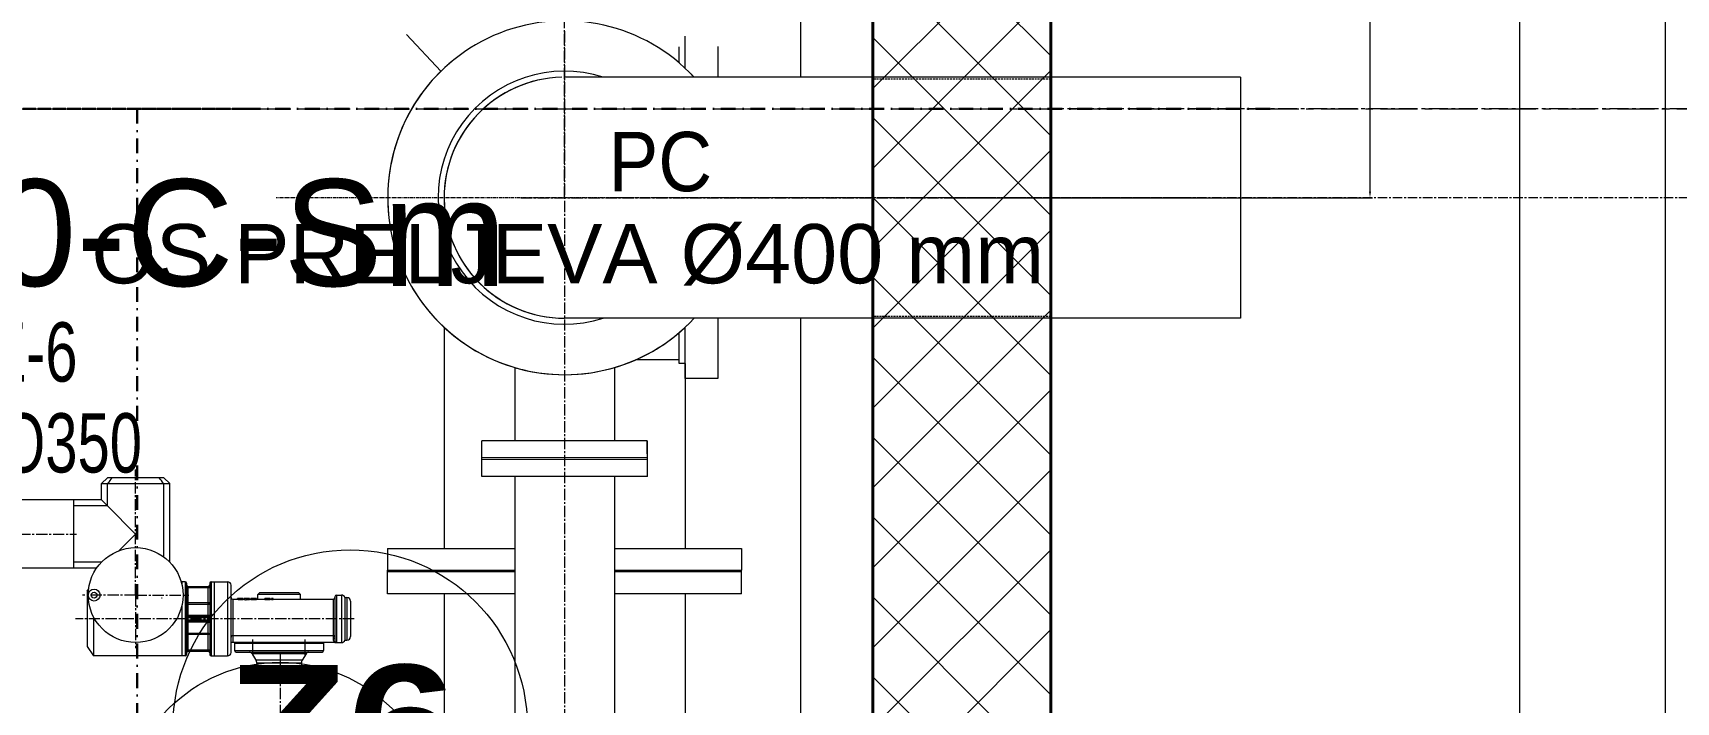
# Model space of a CAD drawing. Header units: millimetres. Extents: x 47631 to 558803, y 29659 to 315570.
# Drawn here: x 489940 to 492712, y 302949 to 304077 of the extents above; entities that cross this region are included whole.
import ezdxf

# ---------------------------------------------------------------- set-up
doc = ezdxf.new("R2010")
doc.units = ezdxf.units.MM
for name, pattern in [('GP kota 13.83_20.63_22.63_PBS_arhitektura$0$CENTER', [50.8, 31.75, -6.35, 6.35, -6.35]), ('GP kota 13.83_20.63_22.63_PBS_arhitektura$0$DASHDOT', [1, 0.5, -0.25, 0, -0.25]), ('GP kota 13.83_20.63_22.63_PBS_arhitektura$0$HIDDEN', [9.525, 6.35, -3.175]), ('GP kota 13.83_20.63_22.63_PBS_strojarstvo_rashladni_sustav$0$CENTER', [2, 1.25, -0.25, 0.25, -0.25]), ('GP kota 13.83_20.63_22.63_PBS_strojarstvo_rashladni_sustav$0$CENTER2', [28.575, 19.05, -3.175, 3.175, -3.175])]:
    doc.linetypes.add(name, pattern=pattern)
doc.styles.add('GP kota 13.83_20.63_22.63_PBS_arhitektura$0$KOTE', font='arial.ttf')
doc.styles.add('GP kota 13.83_20.63_22.63_PBS_arhitektura$0$NASLOV', font='arialbd.ttf', dxfattribs={"width": 1.2})
doc.styles.add('GP kota 13.83_20.63_22.63_PBS_strojarstvo_rashladni_sustav$0$KOTE', font='arial.ttf')
doc.styles.add('GP kota 13.83_20.63_22.63_PBS_strojarstvo_rashladni_sustav$0$SIMPLEXCE', font='arial.ttf', dxfattribs={"width": 0.9, "height": 100})

msp = doc.modelspace()

# ---------------------------------------------------------------- linework, layer by layer
at = {"color": 3, "linetype": 'Continuous', "lineweight": 40}
for p, q in [((491356.8, 301699.5), (491356.8, 306199.3)), ((491656.8, 301699.5), (491656.8, 306199.5))]:
    msp.add_line(p, q, dxfattribs=at)
at = {"color": 1, "linetype": 'Continuous', "lineweight": -3}
for p, q in [((491356.8, 301699.7), (491356.8, 306199.3)), ((491656.8, 301699.5), (491656.8, 306199.5))]:
    msp.add_line(p, q, dxfattribs=at)
at = {"color": 5, "linetype": 'Continuous', "lineweight": 20}
for p, q in [((492195.3, 303809.5), (492195.3, 306189.5)), ((492448.2, 302409.5), (492448.2, 306189.5)), ((492693.8, 302009.5), (492693.8, 306189.5)), ((491489.5, 303799.5), (492199.3, 303799.5))]:
    msp.add_line(p, q, dxfattribs=at)
at = {"color": 4, "linetype": 'GP kota 13.83_20.63_22.63_PBS_strojarstvo_rashladni_sustav$0$CENTER2', "lineweight": 9}
for p, q in [((490836.8, 303799.5), (490836.9, 304497.8)), ((490836.8, 304080.2), (490836.8, 302551.9)), ((490762.8, 303799.5), (491499.8, 303799.5)), ((490113.2, 303129.5), (490113.2, 303341)), ((489888.1, 303232.5), (490013.2, 303232.5)), ((490113.2, 303129.5), (490023.4, 303129.5)), ((490113.2, 303129.5), (490203, 303129.5)), ((490113.2, 303129.5), (490113.2, 303039.8)), ((490481.7, 303089.5), (490011.9, 303089.5)), ((490357.2, 303030.2), (490357.2, 302129.6))]:
    msp.add_line(p, q, dxfattribs=at)
at = {"color": 1, "linetype": 'Continuous', "lineweight": 15}
for p, q in [((491234.4, 304350.6), (491234.4, 304002.7)), ((491040, 304018.1), (491040, 304071.9)), ((491030, 304027), (491030, 304053.9)), ((491095, 304054.6), (491095, 304002.7)), ((491976.8, 304002.7), (490836.8, 304002.7)), ((491976.8, 304002.7), (491976.8, 303596.3)), ((491976.8, 303596.3), (490836.8, 303596.3)), ((491095, 303596.3), (491095, 303494.7)), ((490065.7, 303327.5), (490055.7, 303317.5)), ((490055.7, 303317.5), (490170.7, 303317.5)), ((490055.7, 303290), (490055.7, 303317.5)), ((490160.7, 303327.5), (490065.7, 303327.5)), ((490065.9, 303279.8), (490065.9, 303317.5)), ((490160.5, 303194), (490160.5, 303317.5)), ((490160.7, 303327.5), (490170.7, 303317.5)), ((490170.7, 303185.1), (490170.7, 303317.5)), ((490008.2, 303290), (489914.4, 303290)), ((490055.8, 303290), (490008.2, 303290)), ((490008.2, 303290), (490008.2, 303175)), ((490055.7, 303290), (490056.3, 303289.5)), ((490056.3, 303289.5), (490065.9, 303279.8)), ((490065.9, 303279.8), (490008.2, 303279.8)), ((490065.9, 303279.8), (490113.2, 303232.5)), ((490113.2, 303232.5), (490085, 303204.4)), ((490055.8, 303185.2), (490008.2, 303185.2)), ((490008.2, 303175), (489914.4, 303175)), ((490047.4, 303175), (490008.2, 303175)), ((490196.7, 303152), (490189.9, 303152)), ((490191.2, 303152), (490191.2, 303147)), ((490196.7, 303152), (490196.7, 303027)), ((490199.2, 303149.5), (490199.2, 303029.5)), ((490238.2, 303149.5), (490238.2, 303029.5)), ((490240.7, 303152), (490268.2, 303152)), ((490240.7, 303152), (490240.7, 303027)), ((490246.2, 303027), (490246.2, 303152)), ((490268.2, 303152), (490268.2, 303027)), ((490031.2, 303136), (490034, 303140)), ((490031.2, 303136), (490031.2, 303043)), ((490158, 303124.5), (490156.6, 303124.5)), ((490238.2, 303141.5), (490199.2, 303141.5)), ((490201.7, 303144), (490235.7, 303144)), ((490201.7, 303035), (490201.7, 303144)), ((490235.7, 303035), (490235.7, 303144)), ((490274.2, 303033), (490274.2, 303146)), ((490277.2, 303122.5), (490285.1, 303122.5)), ((490277.2, 303122.5), (490277.2, 303049.5)), ((490294.4, 303123.5), (490285.1, 303123.5)), ((490285.1, 303122.4), (490285.1, 303123.5)), ((490285.1, 303122.4), (490285.9, 303122.4)), ((490285.9, 303121.5), (490285.9, 303123.5)), ((490293.6, 303121.5), (490285.9, 303121.5)), ((490286.1, 303121.5), (490286.1, 303123.5)), ((490287.1, 303121.5), (490287.1, 303123.5)), ((490288.1, 303121.5), (490288.1, 303123.5)), ((490289.1, 303121.5), (490289.1, 303123.5)), ((490290.4, 303121.5), (490290.4, 303123.5)), ((490291.6, 303121.5), (490291.6, 303123.5)), ((490292.6, 303121.5), (490292.6, 303123.5)), ((490293.4, 303121.5), (490293.4, 303123.5)), ((490293.6, 303121.5), (490293.6, 303123.5)), ((490293.9, 303122.1), (490293.9, 303123.5)), ((490294.4, 303122.3), (490294.4, 303123.5)), ((490294.4, 303122.5), (490296.4, 303122.5)), ((490305.4, 303123.5), (490296.4, 303123.5)), ((490296.4, 303121.5), (490296.4, 303123.5)), ((490297.9, 303121.5), (490296.4, 303121.5)), ((490297.9, 303121.5), (490297.9, 303123.5)), ((490305.4, 303121.5), (490299.7, 303121.5)), ((490303.4, 303121.5), (490303.4, 303123.5)), ((490305.4, 303121.5), (490305.4, 303123.5)), ((490305.4, 303122.5), (490307.4, 303122.5)), ((490317.1, 303123.5), (490307.4, 303123.5)), ((490307.4, 303121.6), (490307.4, 303123.5)), ((490317.1, 303121.5), (490307.4, 303121.5)), ((490307.6, 303121.5), (490307.6, 303123.5)), ((490308.1, 303121.5), (490308.1, 303123.5)), ((490309.1, 303121.5), (490309.1, 303123.5)), ((490310.1, 303121.5), (490310.1, 303123.5)), ((490311.4, 303121.5), (490311.4, 303123.5)), ((490313.6, 303121.5), (490313.6, 303123.5)), ((490314.9, 303121.5), (490314.9, 303123.5)), ((490315.9, 303121.5), (490315.9, 303123.5)), ((490316.9, 303121.5), (490316.9, 303123.5)), ((490317.1, 303121.5), (490317.1, 303123.5)), ((490317.1, 303122.5), (490331.1, 303122.5)), ((490322.2, 303133.5), (490319.2, 303130.5)), ((490391.2, 303130.5), (490319.2, 303130.5)), ((490319.2, 303122.5), (490319.2, 303130.5)), ((490388.2, 303133.5), (490322.2, 303133.5)), ((490340.1, 303123.5), (490331.1, 303123.5)), ((490331.1, 303121.7), (490331.1, 303123.5)), ((490339.9, 303121.5), (490331.3, 303121.5)), ((490331.4, 303121.5), (490331.4, 303123.5)), ((490331.6, 303121.5), (490331.6, 303123.5)), ((490332.1, 303121.5), (490332.1, 303123.5)), ((490332.9, 303121.5), (490332.9, 303123.5)), ((490334.1, 303121.5), (490334.1, 303123.5)), ((490335.6, 303121.5), (490335.6, 303123.5)), ((490337.1, 303121.5), (490337.1, 303123.5)), ((490338.4, 303121.5), (490338.4, 303123.5)), ((490339.1, 303121.5), (490339.1, 303123.5)), ((490339.6, 303121.5), (490339.6, 303123.5)), ((490339.9, 303121.5), (490339.9, 303123.5)), ((490340.1, 303121.7), (490340.1, 303123.5)), ((490340.1, 303122.5), (490342.1, 303122.5)), ((490345.1, 303123.5), (490342.1, 303123.5)), ((490342.1, 303121.5), (490342.1, 303123.5)), ((490345.1, 303121.5), (490342.1, 303121.5)), ((490343.6, 303121.5), (490343.6, 303123.5)), ((490345.1, 303121.5), (490345.1, 303123.5)), ((490345.1, 303122.5), (490446.2, 303122.5)), ((490388.2, 303133.5), (490391.2, 303130.5)), ((490391.2, 303122.5), (490391.2, 303130.5)), ((490446.2, 303122.5), (490446.2, 303057)), ((490449.2, 303126.5), (490449.2, 303054.5)), ((490452.2, 303129.5), (490460.5, 303129.5)), ((490452.2, 303129.5), (490452.2, 303049.5)), ((490460.5, 303129.5), (490460.5, 303049.5)), ((490466.2, 303125.5), (490469.7, 303125.5)), ((490466.2, 303125.5), (490466.2, 303053.5)), ((490469.7, 303125.5), (490469.7, 303053.5)), ((490191.2, 303112.1), (490191.2, 303027)), ((490238.2, 303116.2), (490199.2, 303116.2)), ((490235.7, 303113.8), (490201.7, 303113.8)), ((490201.7, 303095.4), (490235.7, 303095.4)), ((490201.7, 303093.5), (490235.7, 303093.5)), ((490475.7, 303119.5), (490475.7, 303059.5)), ((490042.4, 303092.4), (490042.4, 303027)), ((490238.2, 303091), (490199.2, 303091)), ((490199.2, 303088), (490238.2, 303088)), ((490201.7, 303085.5), (490235.7, 303085.5)), ((490235.7, 303083.6), (490201.7, 303083.6)), ((490031.2, 303043), (490042.4, 303027)), ((490238.2, 303062.8), (490199.2, 303062.8)), ((490201.7, 303065.2), (490235.7, 303065.2)), ((490449.6, 303049.5), (490274.2, 303049.5)), ((490277.2, 303061.2), (490446.2, 303061.2)), ((490281.2, 303049.5), (490280.2, 303048.5)), ((490280.2, 303048.5), (490430.2, 303048.5)), ((490280.2, 303048.5), (490280.2, 303036)), ((490280.2, 303048.5), (490280.2, 303036)), ((490311, 303028.5), (490311, 303054.5)), ((490399.4, 303028.5), (490399.4, 303054.5)), ((490429.2, 303049.5), (490430.2, 303048.5)), ((490430.2, 303048.5), (490430.2, 303036)), ((490430.2, 303048.5), (490430.2, 303036)), ((490452.2, 303049.5), (490460.5, 303049.5)), ((490466.2, 303053.5), (490469.7, 303053.5)), ((490196.7, 303027), (490042.4, 303027)), ((490199.2, 303037.5), (490238.2, 303037.5)), ((490201.7, 303035), (490235.7, 303035)), ((490240.7, 303027), (490268.2, 303027)), ((490280.2, 303036), (490430.2, 303036)), ((490282.7, 303033.5), (490427.7, 303033.5)), ((490400.9, 303030.7), (490309.5, 303030.7)), ((490309.5, 303030.7), (490316.2, 303020)), ((490309.5, 303030.7), (490316.2, 303020)), ((490394.2, 303020), (490316.2, 303020)), ((490392.7, 303014.7), (490317.7, 303014.7)), ((490317.7, 303014.7), (490317.7, 302998.8)), ((490317.7, 303014.7), (490317.7, 302998.8)), ((490392.7, 303014.7), (490392.7, 302999.5)), ((490392.7, 303014.7), (490392.7, 302999.5)), ((490400.9, 303030.7), (490394.2, 303020)), ((490400.9, 303030.7), (490394.2, 303020))]:
    msp.add_line(p, q, dxfattribs=at)
at = {"color": 8, "linetype": 'Continuous', "lineweight": 5}
for p, q in [((491356.8, 304338.8), (491656.8, 304038.8)), ((491656.8, 304283.7), (491356.8, 303983.7)), ((491356.8, 304204.1), (491656.8, 303904.1)), ((491656.8, 304149), (491356.8, 303849)), ((491356.8, 304069.4), (491656.8, 303769.4)), ((491656.8, 304014.3), (491356.8, 303714.3)), ((491356.8, 303934.7), (491656.8, 303634.7)), ((491656.8, 303879.6), (491356.8, 303579.6)), ((491356.8, 303800), (491656.8, 303500)), ((491656.8, 303744.9), (491356.8, 303444.9)), ((491356.8, 303665.3), (491656.8, 303365.3)), ((491656.8, 303610.2), (491356.8, 303310.2)), ((491356.8, 303530.6), (491656.8, 303230.6)), ((491656.8, 303475.5), (491356.8, 303175.5)), ((491356.8, 303395.9), (491656.8, 303095.9)), ((491656.8, 303340.8), (491356.8, 303040.8)), ((491356.8, 303261.2), (491656.8, 302961.2)), ((491656.8, 303206.1), (491356.8, 302906.1)), ((491356.8, 303126.5), (491656.8, 302826.5)), ((491656.8, 303071.4), (491356.8, 302771.4)), ((491356.8, 302991.8), (491656.8, 302691.8))]:
    msp.add_line(p, q, dxfattribs=at)
at = {"color": 7, "linetype": 'Continuous', "lineweight": 20}
msp.add_line((490628, 304012.8), (490570.3, 304074.8), dxfattribs=at)
at = {"color": 7, "linetype": 'GP kota 13.83_20.63_22.63_PBS_arhitektura$0$HIDDEN', "lineweight": 15, "ltscale": 0.5}
for p, q in [((491656.8, 303999.5), (491356.8, 303999.5)), ((491656.8, 303599.5), (491356.8, 303599.5))]:
    msp.add_line(p, q, dxfattribs=at)
at = {"color": 4, "linetype": 'GP kota 13.83_20.63_22.63_PBS_strojarstvo_rashladni_sustav$0$CENTER', "lineweight": 9, "ltscale": 50}
msp.add_line((487612.7, 303949.5), (510900.9, 303949.5), dxfattribs=at)
at = {"color": 5, "linetype": 'GP kota 13.83_20.63_22.63_PBS_arhitektura$0$DASHDOT', "lineweight": 30}
msp.add_line((489171.9, 303949.5), (490309.2, 303949.5), dxfattribs=at)
at = {"color": 5, "linetype": 'GP kota 13.83_20.63_22.63_PBS_arhitektura$0$DASHDOT', "lineweight": 30, "ltscale": 50}
for p, q in [((492027, 303949.5), (490115.9, 303949.5)), ((490115.9, 303949.5), (490115.9, 302539.2))]:
    msp.add_line(p, q, dxfattribs=at)
at = {"color": 2, "linetype": 'GP kota 13.83_20.63_22.63_PBS_arhitektura$0$CENTER', "lineweight": 18}
msp.add_line((512138.3, 303949.5), (491656.8, 303949.5), dxfattribs=at)
at = {"color": 4, "linetype": 'GP kota 13.83_20.63_22.63_PBS_strojarstvo_rashladni_sustav$0$CENTER', "lineweight": 9, "ltscale": 5}
msp.add_line((491901.9, 303799.5), (490350.2, 303799.5), dxfattribs=at)
at = {"color": 2, "linetype": 'GP kota 13.83_20.63_22.63_PBS_arhitektura$0$CENTER', "lineweight": 18, "ltscale": 0.5}
msp.add_line((494815.1, 303799.5), (490911.6, 303799.5), dxfattribs=at)
at = {"color": 8, "linetype": 'Continuous', "lineweight": 9}
for p, q in [((491234.4, 303596.3), (491234.4, 302716.2)), ((490633.6, 303580.9), (490633.6, 303208.2)), ((491030, 303520.1), (491030, 303572.1)), ((491040, 303494.7), (491040, 303580.9)), ((490752.6, 303513.2), (490752.6, 303389.5)), ((490920.9, 303513.2), (490920.9, 303389.6)), ((491030, 303526.3), (490956.9, 303526.3)), ((491040, 303520.1), (491030, 303520.1)), ((491040, 303520.1), (491040, 303208.2)), ((491095, 303494.7), (491040, 303494.7)), ((490976.2, 303389.7), (490697.3, 303389.4)), ((490697.3, 303360.9), (490697.3, 303389.4)), ((490976.2, 303367.5), (490976.2, 303389.7)), ((490976.4, 303360.9), (490976.4, 303389.4)), ((490755.2, 303361), (490697.3, 303360.9)), ((490697.3, 303357.7), (490697.3, 303360.9)), ((490976.4, 303358.1), (490697.3, 303357.7)), ((490697.4, 303329.3), (490697.3, 303357.7)), ((490697.3, 303357.7), (490697.3, 303357.7)), ((490976.4, 303361.2), (490755.2, 303361)), ((490976.4, 303357.7), (490976.4, 303360.9)), ((490976.4, 303329.3), (490976.4, 303357.7)), ((490976.4, 303357.7), (490976.4, 303357.7)), ((490976.4, 303329.6), (490697.4, 303329.3)), ((490752.6, 303329.4), (490752.6, 302920.7)), ((490920.9, 303329.6), (490920.9, 302860)), ((490538.3, 303208.2), (490622.3, 303208.2)), ((490538.3, 303208.2), (490538.3, 303171.6)), ((490622.3, 303208.2), (490752.6, 303208.2)), ((490920.9, 303208.2), (491098.7, 303208.2)), ((491098.7, 303208.2), (491135.2, 303208.2)), ((491135.2, 303208.2), (491135.2, 303171.6)), ((490538.3, 303171.6), (490607.3, 303171.6)), ((490538.3, 303171.6), (490622.3, 303171.6)), ((490538.3, 303168.5), (490538.3, 303171.6)), ((490622.3, 303168.7), (490538.3, 303168.5)), ((490574.8, 303168.5), (490538.3, 303168.5)), ((490538.3, 303131.9), (490538.3, 303168.5)), ((490607.3, 303168.5), (490574.8, 303168.5)), ((490622.3, 303171.6), (490752.6, 303171.6)), ((490752.6, 303168.7), (490622.3, 303168.7)), ((490920.9, 303171.6), (491135.2, 303171.6)), ((490976.5, 303168.7), (490920.9, 303168.7)), ((490976.5, 303171.6), (491098.7, 303171.6)), ((491135.2, 303168.5), (490976.5, 303168.5)), ((491135.2, 303168.5), (490976.5, 303168.5)), ((491098.7, 303171.6), (491135.2, 303171.6)), ((491135.2, 303168.5), (491135.2, 303171.6)), ((491135.2, 303131.9), (491135.2, 303168.5)), ((490752.6, 303131.9), (490538.3, 303131.9)), ((490633.6, 303131.9), (490633.6, 302859.1)), ((491135.2, 303131.9), (490920.9, 303131.9)), ((491040, 303131.9), (491040, 302851.9))]:
    msp.add_line(p, q, dxfattribs=at)
at = {"color": 1, "linetype": 'Continuous', "lineweight": 15}
for centre, radius in [((490113.2, 303129.5), 80), ((490043.2, 303129.5), 10), ((490043.2, 303129.5), 5), ((490357.2, 302749.5), 266.7)]:
    msp.add_circle(centre, radius, dxfattribs=at)
at = {"color": 2, "linetype": 'Continuous', "lineweight": 20}
msp.add_circle((490475, 302907.1, 0), 298.8, dxfattribs=at)
at = {"color": 1, "linetype": 'Continuous', "lineweight": 15}
for centre, radius, start, end in [((490836.8, 303799.5), 298.4, 42.9102, 317.0898), ((490836.8, 303799.5), 298.4, 128.6288, 317.0898), ((490836.8, 303799.5), 213.4, 72.2473, 287.7528), ((490836.8, 303799.5), 203.2, 91.4063, 180), ((490836.8, 303799.5), 203.2, 91.4052, 270), ((490836.8, 303799.5), 298.4, 42.9102, 44.2369), ((490836.8, 303799.5), 203.2, 180, 270), ((491504.5, 302230.4), 1803.1, 142.524, 142.9233), ((488721.9, 302230.4), 1803.1, 37.0767, 37.476), ((490196.7, 303149.5), 2.5, 0, 90), ((490240.7, 303149.5), 2.5, 90, 180), ((490268.2, 303146), 6, 0, 90), ((490201.7, 303146.5), 2.5, 180, 270), ((490235.7, 303146.5), 2.5, 270, 0), ((490277.2, 303125.5), 3, 180, 270), ((490446.2, 303125.5), 3, 270, 0), ((490452.2, 303126.5), 3, 90, 180), ((490460.5, 303123.5), 6, 19.4712, 90), ((490469.7, 303119.5), 6, 0, 90), ((490201.7, 303096), 2.5, 180, 270), ((490235.7, 303096), 2.5, 270, 0), ((490201.7, 303083), 2.5, 90, 180), ((490235.7, 303083), 2.5, 0, 90), ((490452.2, 303054.5), 5.59, 237.8606, 242.1426), ((490460.5, 303055.5), 6, 270, 340.5288), ((490469.7, 303059.5), 6, 270, 0), ((490196.7, 303029.5), 2.5, 270, 0), ((490201.7, 303032.5), 2.5, 90, 180), ((490235.7, 303032.5), 2.5, 0, 90), ((490240.7, 303029.5), 2.5, 180, 270), ((490268.2, 303033), 6, 270, 0), ((490282.7, 303036), 2.5, 180, 270), ((490304.4, 303027.5), 6, 32.0054, 80.3346), ((490307.7, 303014.7), 10, 0, 32.0054), ((490402.7, 303014.7), 10, 147.9946, 180), ((490406, 303027.5), 6, 99.6654, 147.9946), ((490427.7, 303036), 2.5, 270, 0)]:
    msp.add_arc(centre, radius, start, end, dxfattribs=at)
at = {"color": 1, "linetype": 'Continuous', "lineweight": 15, "extrusion": (0, 0, -1)}
for centre, ratio, start_param, end_param in [((490298.9, 303089.5), 0.979167, -0.163199, -0.155363), ((490296.4, 303089.5), 0.489583, -0.155363, -0.124109), ((490292.1, 303089.5), 0.936594, 0.186771, 0.246809), ((490305.8, 303089.5), 0.195834, 0.242206, 0.246809), ((490329.7, 303089.5), 0.195835, 0.218366, 0.246809), ((490341.5, 303089.5), 0.195835, -0.246809, -0.218366)]:
    msp.add_ellipse(centre, major_axis=(0, 33), ratio=ratio, start_param=start_param, end_param=end_param, dxfattribs=at)
at = {"color": 1, "linetype": 'Continuous', "lineweight": 15}
for points, knots in [([(490201.7, 303113.8), (490201.4, 303113.8), (490200.7, 303113.9), (490199.9, 303114.5), (490199.3, 303115.3), (490199.2, 303115.9), (490199.2, 303116.2)], [0, 0, 0, 0, 0.253332, 0.504699, 0.753318, 1, 1, 1, 1]), ([(490201.7, 303095.4), (490201.4, 303095.4), (490200.9, 303095.5), (490200.3, 303095.5), (490200, 303095.6), (490199.6, 303095.7), (490199.4, 303095.8), (490199.2, 303095.9), (490199.2, 303096)], [0, 0, 0, 0, 0.361312, 0.52561, 0.67119, 0.793233, 0.888508, 1, 1, 1, 1]), ([(490235.7, 303113.8), (490236, 303113.8), (490236.7, 303113.9), (490237.5, 303114.5), (490238.1, 303115.3), (490238.2, 303115.9), (490238.2, 303116.2)], [0, 0, 0, 0, 0.253332, 0.504699, 0.753318, 1, 1, 1, 1]), ([(490235.7, 303095.4), (490236, 303095.4), (490236.5, 303095.5), (490237.1, 303095.5), (490237.4, 303095.6), (490237.8, 303095.7), (490238, 303095.8), (490238.2, 303095.9), (490238.2, 303096)], [0, 0, 0, 0, 0.361312, 0.52561, 0.67119, 0.793233, 0.888508, 1, 1, 1, 1]), ([(490201.7, 303083.6), (490201.4, 303083.6), (490200.9, 303083.6), (490200.3, 303083.5), (490200, 303083.5), (490199.6, 303083.4), (490199.4, 303083.3), (490199.2, 303083.1), (490199.2, 303083)], [0, 0, 0, 0, 0.361312, 0.52561, 0.67119, 0.793233, 0.888508, 1, 1, 1, 1]), ([(490238.2, 303083), (490238.2, 303083.1), (490238, 303083.3), (490237.8, 303083.4), (490237.4, 303083.5), (490237.1, 303083.5), (490236.5, 303083.6), (490236, 303083.6), (490235.7, 303083.6)], [0, 0, 0, 0, 0.111492, 0.206767, 0.32881, 0.47439, 0.638688, 1, 1, 1, 1]), ([(490199.2, 303062.8), (490199.2, 303063.1), (490199.3, 303063.8), (490199.9, 303064.6), (490200.7, 303065.1), (490201.4, 303065.2), (490201.7, 303065.2)], [0, 0, 0, 0, 0.24669, 0.495306, 0.746671, 1, 1, 1, 1]), ([(490235.7, 303065.2), (490236, 303065.2), (490236.7, 303065.1), (490237.5, 303064.6), (490238.1, 303063.8), (490238.2, 303063.1), (490238.2, 303062.8)], [0, 0, 0, 0, 0.253321, 0.504689, 0.753307, 1, 1, 1, 1]), ([(490277.2, 303061.2), (490276.8, 303061.2), (490276, 303061), (490275, 303060.5), (490274.4, 303059.6), (490274.2, 303058.9), (490274.2, 303058.6)], [0, 0, 0, 0, 0.267149, 0.52454, 0.767587, 1, 1, 1, 1]), ([(490449.2, 303058.6), (490449.2, 303058.9), (490449, 303059.6), (490448.4, 303060.5), (490447.4, 303061), (490446.6, 303061.2), (490446.2, 303061.2)], [0, 0, 0, 0, 0.232413, 0.47546, 0.732851, 1, 1, 1, 1]), ([(490446.2, 303057), (490446.2, 303056.4), (490446.2, 303055.1), (490446.6, 303053.2), (490447.4, 303051.3), (490448.5, 303050.2), (490449.2, 303049.7)], [0, 0, 0, 0, 0.223358, 0.456174, 0.707275, 1, 1, 1, 1]), ([(490446.2, 303057), (490446.6, 303057), (490447.4, 303056.9), (490448.3, 303056.3), (490449, 303055.5), (490449.2, 303054.8), (490449.2, 303054.5)], [0, 0, 0, 0, 0.270766, 0.529812, 0.771443, 1, 1, 1, 1]), ([(490449.2, 303054.5), (490449.2, 303054.1), (490449.2, 303053.3), (490449.3, 303052.1), (490449.7, 303050.9), (490450.3, 303050.2), (490450.7, 303050)], [0, 0, 0, 0, 0.243239, 0.478446, 0.716693, 1, 1, 1, 1]), ([(490449.6, 303049.5), (490449.8, 303049.5), (490450.7, 303049.5), (490451.6, 303049.5), (490452.2, 303049.5)], [0, 0, 0, 0, 0.273878, 1, 1, 1, 1]), ([(490450.7, 303050), (490450.8, 303049.9), (490451.2, 303049.7), (490451.8, 303049.5), (490452.2, 303049.5)], [0, 0, 0, 0, 0.203747, 1, 1, 1, 1])]:
    msp.add_open_spline(points, degree=3, knots=knots, dxfattribs=at)
at = {"color": 5, "linetype": 'Continuous', "lineweight": 20}
msp.add_solid([(492193.6, 303809.5), (492196.9, 303809.5), (492195.3, 303799.5)], dxfattribs=at)

# ---------------------------------------------------------------- texts
at = {"color": 7, "linetype": 'Continuous', "lineweight": 20, "style": 'GP kota 13.83_20.63_22.63_PBS_strojarstvo_rashladni_sustav$0$SIMPLEXCE'}
for s, width, p in [('PC', 0.9, (490910.9, 303810.5)), ('LZ-6', 0.7, (489814.1, 303489.5)), ('NO350', 0.7, (489814.1, 303336.2))]:
    msp.add_text(s, height=100, dxfattribs=dict(at, width=width)).set_placement(p)
at = {"color": 22, "linetype": 'Continuous', "lineweight": 5, "style": 'GP kota 13.83_20.63_22.63_PBS_arhitektura$0$KOTE'}
msp.add_text('EI 60-C-Sm', height=180, rotation=360, dxfattribs=at).set_placement((489426.3, 303650.6))
at = {"color": 8, "linetype": 'Continuous', "lineweight": -3, "style": 'GP kota 13.83_20.63_22.63_PBS_strojarstvo_rashladni_sustav$0$KOTE'}
msp.add_text('OS PRELJEVA Ø400 mm', height=100, dxfattribs=at).set_placement((490038.8, 303655.1))
at = {"color": 2, "linetype": 'Continuous', "lineweight": 20, "style": 'GP kota 13.83_20.63_22.63_PBS_arhitektura$0$NASLOV', "oblique": 360, "width": 1.2}
msp.add_attdef('Z6', (490267.2, 302813.8, 0), '', height=198, rotation=360, dxfattribs=at)

doc.saveas('drawing.dxf')
